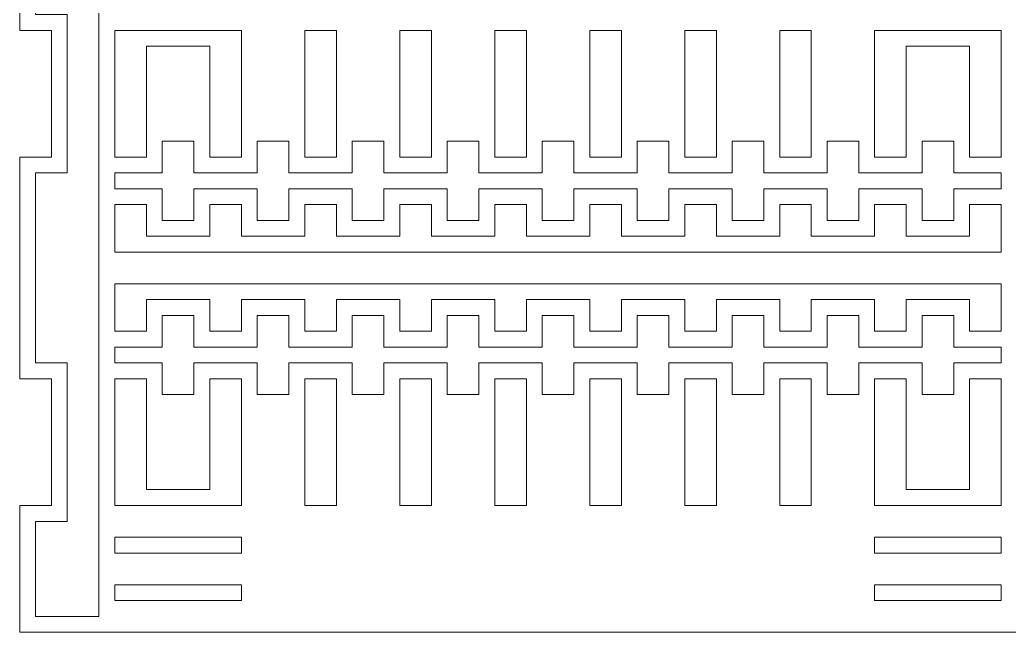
# Model space of a CAD drawing. Header units: centimetres. Extents: x -232 to 19, y -54 to 117.
# Drawn here: x -187.8 to -150.3, y -53.83 to -30.63 of the extents above; entities that cross this region are included whole.
import ezdxf

# ---------------------------------------------------------------- set-up
doc = ezdxf.new("R2010")
doc.units = ezdxf.units.CM
doc.header["$MEASUREMENT"] = 0
doc.layers.add('layer 1', color=7, linetype='Continuous')

msp = doc.modelspace()

# ---------------------------------------------------------------- linework, layer by layer
at = {"layer": 'layer 1', "color": 250, "lineweight": 9}
for points, knots in [([(-147.00473, -26.23191), (-147.00473, -26.23191), (-147.00473, -31.03191), (-147.00473, -31.03191), (-147.00473, -31.03191), (-147.00473, -31.03191), (-148.20473, -31.03191), (-148.20473, -31.03191), (-148.20473, -31.03191), (-148.20473, -31.03191), (-148.20473, -35.8319), (-148.20473, -35.8319), (-148.20473, -35.8319), (-148.20473, -35.8319), (-147.00473, -35.8319), (-147.00473, -35.8319), (-147.00473, -35.8319), (-147.00473, -35.8319), (-147.00473, -44.23188), (-147.00473, -44.23188), (-147.00473, -44.23188), (-147.00473, -44.23188), (-148.20473, -44.23188), (-148.20473, -44.23188), (-148.20473, -44.23188), (-148.20473, -44.23188), (-148.20473, -49.03187), (-148.20473, -49.03187), (-148.20473, -49.03187), (-148.20473, -49.03187), (-147.00473, -49.03187), (-147.00473, -49.03187), (-147.00473, -49.03187), (-147.00473, -49.03187), (-147.00473, -53.83187), (-147.00473, -53.83187), (-147.00473, -53.83187), (-147.00473, -53.83187), (-187.80467, -53.83187), (-187.80467, -53.83187), (-187.80467, -53.83187), (-187.80467, -53.83187), (-187.80467, -49.03187), (-187.80467, -49.03187), (-187.80467, -49.03187), (-187.80467, -49.03187), (-186.60466, -49.03187), (-186.60466, -49.03187), (-186.60466, -49.03187), (-186.60466, -49.03187), (-186.60466, -44.23188), (-186.60466, -44.23188), (-186.60466, -44.23188), (-186.60466, -44.23188), (-187.80467, -44.23188), (-187.80467, -44.23188), (-187.80467, -44.23188), (-187.80467, -44.23188), (-187.80467, -35.8319), (-187.80467, -35.8319), (-187.80467, -35.8319), (-187.80467, -35.8319), (-186.60466, -35.8319), (-186.60466, -35.8319), (-186.60466, -35.8319), (-186.60466, -35.8319), (-186.60466, -31.03191), (-186.60466, -31.03191), (-186.60466, -31.03191), (-186.60466, -31.03191), (-187.80467, -31.03191), (-187.80467, -31.03191), (-187.80467, -31.03191), (-187.80467, -31.03191), (-187.80467, -26.23191), (-187.80467, -26.23191), (-187.80467, -26.23191), (-187.80467, -26.23191), (-147.00473, -26.23191), (-147.00473, -26.23191)], [0, 0, 0, 0, 0.04761905, 0.04761905, 0.04761905, 0.04761905, 0.0952381, 0.0952381, 0.0952381, 0.0952381, 0.14285714, 0.14285714, 0.14285714, 0.14285714, 0.19047619, 0.19047619, 0.19047619, 0.19047619, 0.23809524, 0.23809524, 0.23809524, 0.23809524, 0.28571429, 0.28571429, 0.28571429, 0.28571429, 0.33333333, 0.33333333, 0.33333333, 0.33333333, 0.38095238, 0.38095238, 0.38095238, 0.38095238, 0.42857143, 0.42857143, 0.42857143, 0.42857143, 0.47619048, 0.47619048, 0.47619048, 0.47619048, 0.52380952, 0.52380952, 0.52380952, 0.52380952, 0.57142857, 0.57142857, 0.57142857, 0.57142857, 0.61904762, 0.61904762, 0.61904762, 0.61904762, 0.66666667, 0.66666667, 0.66666667, 0.66666667, 0.71428571, 0.71428571, 0.71428571, 0.71428571, 0.76190476, 0.76190476, 0.76190476, 0.76190476, 0.80952381, 0.80952381, 0.80952381, 0.80952381, 0.85714286, 0.85714286, 0.85714286, 0.85714286, 0.9047619, 0.9047619, 0.9047619, 0.9047619, 1, 1, 1, 1]), ([(-187.20466, -36.43191), (-187.20466, -36.43191), (-187.20466, -43.63189), (-187.20466, -43.63189), (-187.20466, -43.63189), (-187.20466, -43.63189), (-186.00466, -43.63189), (-186.00466, -43.63189), (-186.00466, -43.63189), (-186.00466, -43.63189), (-186.00466, -49.63188), (-186.00466, -49.63188), (-186.00466, -49.63188), (-186.00466, -49.63188), (-187.20466, -49.63188), (-187.20466, -49.63188), (-187.20466, -49.63188), (-187.20466, -49.63188), (-187.20466, -53.23187), (-187.20466, -53.23187), (-187.20466, -53.23187), (-187.20466, -53.23187), (-184.80468, -53.23187), (-184.80468, -53.23187), (-184.80468, -53.23187), (-184.80468, -53.23187), (-184.80466, -26.83193), (-184.80466, -26.83193), (-184.80466, -26.83193), (-184.80466, -26.83193), (-187.20466, -26.83193), (-187.20466, -26.83193), (-187.20466, -26.83193), (-187.20466, -26.83193), (-187.20466, -30.43192), (-187.20466, -30.43192), (-187.20466, -30.43192), (-187.20466, -30.43192), (-186.00465, -30.43192), (-186.00465, -30.43192), (-186.00465, -30.43192), (-186.00465, -30.43192), (-186.00466, -36.43191), (-186.00466, -36.43191), (-186.00466, -36.43191), (-186.00466, -36.43191), (-187.20466, -36.43191), (-187.20466, -36.43191)], [0, 0, 0, 0, 0.07692308, 0.07692308, 0.07692308, 0.07692308, 0.15384615, 0.15384615, 0.15384615, 0.15384615, 0.23076923, 0.23076923, 0.23076923, 0.23076923, 0.30769231, 0.30769231, 0.30769231, 0.30769231, 0.38461538, 0.38461538, 0.38461538, 0.38461538, 0.46153846, 0.46153846, 0.46153846, 0.46153846, 0.53846154, 0.53846154, 0.53846154, 0.53846154, 0.61538462, 0.61538462, 0.61538462, 0.61538462, 0.69230769, 0.69230769, 0.69230769, 0.69230769, 0.76923077, 0.76923077, 0.76923077, 0.76923077, 0.84615385, 0.84615385, 0.84615385, 0.84615385, 1, 1, 1, 1]), ([(-179.40467, -35.8319), (-179.40467, -35.8319), (-180.60467, -35.8319), (-180.60467, -35.8319), (-180.60467, -35.8319), (-180.60467, -35.8319), (-180.60467, -31.63191), (-180.60467, -31.63191), (-180.60467, -31.63191), (-180.60467, -31.63191), (-183.00466, -31.63191), (-183.00466, -31.63191), (-183.00466, -31.63191), (-183.00466, -31.63191), (-183.00466, -35.8319), (-183.00466, -35.8319), (-183.00466, -35.8319), (-183.00466, -35.8319), (-184.20466, -35.8319), (-184.20466, -35.8319), (-184.20466, -35.8319), (-184.20466, -35.8319), (-184.20466, -31.03191), (-184.20466, -31.03191), (-184.20466, -31.03191), (-184.20466, -31.03191), (-179.40467, -31.03191), (-179.40467, -31.03191), (-179.40467, -31.03191), (-179.40467, -31.03191), (-179.40467, -35.8319), (-179.40467, -35.8319)], [0, 0, 0, 0, 0.11111111, 0.11111111, 0.11111111, 0.11111111, 0.22222222, 0.22222222, 0.22222222, 0.22222222, 0.33333333, 0.33333333, 0.33333333, 0.33333333, 0.44444444, 0.44444444, 0.44444444, 0.44444444, 0.55555556, 0.55555556, 0.55555556, 0.55555556, 0.66666667, 0.66666667, 0.66666667, 0.66666667, 0.77777778, 0.77777778, 0.77777778, 0.77777778, 1, 1, 1, 1]), ([(-177.00468, -31.03191), (-177.00468, -31.03191), (-177.00468, -35.8319), (-177.00468, -35.8319), (-177.00468, -35.8319), (-177.00468, -35.8319), (-175.80469, -35.8319), (-175.80469, -35.8319), (-175.80469, -35.8319), (-175.80469, -35.8319), (-175.80469, -31.03191), (-175.80469, -31.03191), (-175.80469, -31.03191), (-175.80469, -31.03191), (-177.00468, -31.03191), (-177.00468, -31.03191)], [0, 0, 0, 0, 0.2, 0.2, 0.2, 0.2, 0.4, 0.4, 0.4, 0.4, 0.6, 0.6, 0.6, 0.6, 1, 1, 1, 1]), ([(-173.40468, -31.03191), (-173.40468, -31.03191), (-173.40468, -35.8319), (-173.40468, -35.8319), (-173.40468, -35.8319), (-173.40468, -35.8319), (-172.20468, -35.8319), (-172.20468, -35.8319), (-172.20468, -35.8319), (-172.20468, -35.8319), (-172.20468, -31.03191), (-172.20468, -31.03191), (-172.20468, -31.03191), (-172.20468, -31.03191), (-173.40468, -31.03191), (-173.40468, -31.03191)], [0, 0, 0, 0, 0.2, 0.2, 0.2, 0.2, 0.4, 0.4, 0.4, 0.4, 0.6, 0.6, 0.6, 0.6, 1, 1, 1, 1]), ([(-169.80469, -31.03191), (-169.80469, -31.03191), (-169.80469, -35.8319), (-169.80469, -35.8319), (-169.80469, -35.8319), (-169.80469, -35.8319), (-168.60469, -35.8319), (-168.60469, -35.8319), (-168.60469, -35.8319), (-168.60469, -35.8319), (-168.60469, -31.03191), (-168.60469, -31.03191), (-168.60469, -31.03191), (-168.60469, -31.03191), (-169.80469, -31.03191), (-169.80469, -31.03191)], [0, 0, 0, 0, 0.2, 0.2, 0.2, 0.2, 0.4, 0.4, 0.4, 0.4, 0.6, 0.6, 0.6, 0.6, 1, 1, 1, 1]), ([(-166.2047, -31.03191), (-166.2047, -31.03191), (-166.2047, -35.8319), (-166.2047, -35.8319), (-166.2047, -35.8319), (-166.2047, -35.8319), (-165.0047, -35.8319), (-165.0047, -35.8319), (-165.0047, -35.8319), (-165.0047, -35.8319), (-165.0047, -31.03191), (-165.0047, -31.03191), (-165.0047, -31.03191), (-165.0047, -31.03191), (-166.2047, -31.03191), (-166.2047, -31.03191)], [0, 0, 0, 0, 0.2, 0.2, 0.2, 0.2, 0.4, 0.4, 0.4, 0.4, 0.6, 0.6, 0.6, 0.6, 1, 1, 1, 1]), ([(-162.6047, -31.03191), (-162.6047, -31.03191), (-162.6047, -35.8319), (-162.6047, -35.8319), (-162.6047, -35.8319), (-162.6047, -35.8319), (-161.40471, -35.8319), (-161.40471, -35.8319), (-161.40471, -35.8319), (-161.40471, -35.8319), (-161.40471, -31.03191), (-161.40471, -31.03191), (-161.40471, -31.03191), (-161.40471, -31.03191), (-162.6047, -31.03191), (-162.6047, -31.03191)], [0, 0, 0, 0, 0.2, 0.2, 0.2, 0.2, 0.4, 0.4, 0.4, 0.4, 0.6, 0.6, 0.6, 0.6, 1, 1, 1, 1]), ([(-159.0047, -31.03191), (-159.0047, -31.03191), (-159.0047, -35.8319), (-159.0047, -35.8319), (-159.0047, -35.8319), (-159.0047, -35.8319), (-157.80471, -35.8319), (-157.80471, -35.8319), (-157.80471, -35.8319), (-157.80471, -35.8319), (-157.80471, -31.03191), (-157.80471, -31.03191), (-157.80471, -31.03191), (-157.80471, -31.03191), (-159.0047, -31.03191), (-159.0047, -31.03191)], [0, 0, 0, 0, 0.2, 0.2, 0.2, 0.2, 0.4, 0.4, 0.4, 0.4, 0.6, 0.6, 0.6, 0.6, 1, 1, 1, 1]), ([(-150.60473, -35.8319), (-150.60473, -35.8319), (-151.80473, -35.8319), (-151.80473, -35.8319), (-151.80473, -35.8319), (-151.80473, -35.8319), (-151.80473, -31.63191), (-151.80473, -31.63191), (-151.80473, -31.63191), (-151.80473, -31.63191), (-154.20472, -31.63191), (-154.20472, -31.63191), (-154.20472, -31.63191), (-154.20472, -31.63191), (-154.20472, -35.8319), (-154.20472, -35.8319), (-154.20472, -35.8319), (-154.20472, -35.8319), (-155.40472, -35.8319), (-155.40472, -35.8319), (-155.40472, -35.8319), (-155.40472, -35.8319), (-155.40472, -31.03191), (-155.40472, -31.03191), (-155.40472, -31.03191), (-155.40472, -31.03191), (-150.60473, -31.03191), (-150.60473, -31.03191), (-150.60473, -31.03191), (-150.60473, -31.03191), (-150.60473, -35.8319), (-150.60473, -35.8319)], [0, 0, 0, 0, 0.11111111, 0.11111111, 0.11111111, 0.11111111, 0.22222222, 0.22222222, 0.22222222, 0.22222222, 0.33333333, 0.33333333, 0.33333333, 0.33333333, 0.44444444, 0.44444444, 0.44444444, 0.44444444, 0.55555556, 0.55555556, 0.55555556, 0.55555556, 0.66666667, 0.66666667, 0.66666667, 0.66666667, 0.77777778, 0.77777778, 0.77777778, 0.77777778, 1, 1, 1, 1]), ([(-150.60473, -37.03189), (-150.60473, -37.03189), (-152.40472, -37.03189), (-152.40472, -37.03189), (-152.40472, -37.03189), (-152.40472, -37.03189), (-152.40472, -38.23191), (-152.40472, -38.23191), (-152.40472, -38.23191), (-152.40472, -38.23191), (-153.60472, -38.23191), (-153.60472, -38.23191), (-153.60472, -38.23191), (-153.60472, -38.23191), (-153.60472, -37.03189), (-153.60472, -37.03189), (-153.60472, -37.03189), (-153.60472, -37.03189), (-156.00472, -37.03189), (-156.00472, -37.03189), (-156.00472, -37.03189), (-156.00472, -37.03189), (-156.00472, -38.23191), (-156.00472, -38.23191), (-156.00472, -38.23191), (-156.00472, -38.23191), (-157.20471, -38.23191), (-157.20471, -38.23191), (-157.20471, -38.23191), (-157.20471, -38.23191), (-157.20471, -37.03189), (-157.20471, -37.03189), (-157.20471, -37.03189), (-157.20471, -37.03189), (-159.6047, -37.03189), (-159.6047, -37.03189), (-159.6047, -37.03189), (-159.6047, -37.03189), (-159.6047, -38.23191), (-159.6047, -38.23191), (-159.6047, -38.23191), (-159.6047, -38.23191), (-160.80471, -38.23191), (-160.80471, -38.23191), (-160.80471, -38.23191), (-160.80471, -38.23191), (-160.80471, -37.03189), (-160.80471, -37.03189), (-160.80471, -37.03189), (-160.80471, -37.03189), (-163.2047, -37.03189), (-163.2047, -37.03189), (-163.2047, -37.03189), (-163.2047, -37.03189), (-163.2047, -38.23191), (-163.2047, -38.23191), (-163.2047, -38.23191), (-163.2047, -38.23191), (-164.40471, -38.23191), (-164.40471, -38.23191), (-164.40471, -38.23191), (-164.40471, -38.23191), (-164.40471, -37.03189), (-164.40471, -37.03189), (-164.40471, -37.03189), (-164.40471, -37.03189), (-166.8047, -37.03189), (-166.8047, -37.03189), (-166.8047, -37.03189), (-166.8047, -37.03189), (-166.8047, -38.23191), (-166.8047, -38.23191), (-166.8047, -38.23191), (-166.8047, -38.23191), (-168.0047, -38.23191), (-168.0047, -38.23191), (-168.0047, -38.23191), (-168.0047, -38.23191), (-168.0047, -37.03189), (-168.0047, -37.03189), (-168.0047, -37.03189), (-168.0047, -37.03189), (-170.40469, -37.03189), (-170.40469, -37.03189), (-170.40469, -37.03189), (-170.40469, -37.03189), (-170.40469, -38.23191), (-170.40469, -38.23191), (-170.40469, -38.23191), (-170.40469, -38.23191), (-171.60469, -38.23191), (-171.60469, -38.23191), (-171.60469, -38.23191), (-171.60469, -38.23191), (-171.60469, -37.03189), (-171.60469, -37.03189), (-171.60469, -37.03189), (-171.60469, -37.03189), (-174.00469, -37.03189), (-174.00469, -37.03189), (-174.00469, -37.03189), (-174.00469, -37.03189), (-174.00469, -38.23191), (-174.00469, -38.23191), (-174.00469, -38.23191), (-174.00469, -38.23191), (-175.20468, -38.23191), (-175.20468, -38.23191), (-175.20468, -38.23191), (-175.20468, -38.23191), (-175.20468, -37.03189), (-175.20468, -37.03189), (-175.20468, -37.03189), (-175.20468, -37.03189), (-177.60467, -37.03189), (-177.60467, -37.03189), (-177.60467, -37.03189), (-177.60467, -37.03189), (-177.60467, -38.23191), (-177.60467, -38.23191), (-177.60467, -38.23191), (-177.60467, -38.23191), (-178.80469, -38.23191), (-178.80469, -38.23191), (-178.80469, -38.23191), (-178.80469, -38.23191), (-178.80469, -37.03189), (-178.80469, -37.03189), (-178.80469, -37.03189), (-178.80469, -37.03189), (-181.20467, -37.03189), (-181.20467, -37.03189), (-181.20467, -37.03189), (-181.20467, -37.03189), (-181.20467, -38.23191), (-181.20467, -38.23191), (-181.20467, -38.23191), (-181.20467, -38.23191), (-182.40467, -38.23191), (-182.40467, -38.23191), (-182.40467, -38.23191), (-182.40467, -38.23191), (-182.40467, -37.03189), (-182.40467, -37.03189), (-182.40467, -37.03189), (-182.40467, -37.03189), (-184.20466, -37.03189), (-184.20466, -37.03189), (-184.20466, -37.03189), (-184.20466, -37.03189), (-184.20466, -36.43191), (-184.20466, -36.43191), (-184.20466, -36.43191), (-184.20466, -36.43191), (-182.40467, -36.43191), (-182.40467, -36.43191), (-182.40467, -36.43191), (-182.40467, -36.43191), (-182.40467, -35.2319), (-182.40467, -35.2319), (-182.40467, -35.2319), (-182.40467, -35.2319), (-181.20467, -35.2319), (-181.20467, -35.2319), (-181.20467, -35.2319), (-181.20467, -35.2319), (-181.20467, -36.43191), (-181.20467, -36.43191), (-181.20467, -36.43191), (-181.20467, -36.43191), (-178.80469, -36.43191), (-178.80469, -36.43191), (-178.80469, -36.43191), (-178.80469, -36.43191), (-178.80469, -35.2319), (-178.80469, -35.2319), (-178.80469, -35.2319), (-178.80469, -35.2319), (-177.60467, -35.2319), (-177.60467, -35.2319), (-177.60467, -35.2319), (-177.60467, -35.2319), (-177.60467, -36.43191), (-177.60467, -36.43191), (-177.60467, -36.43191), (-177.60467, -36.43191), (-175.20468, -36.43191), (-175.20468, -36.43191), (-175.20468, -36.43191), (-175.20468, -36.43191), (-175.20468, -35.2319), (-175.20468, -35.2319), (-175.20468, -35.2319), (-175.20468, -35.2319), (-174.00469, -35.2319), (-174.00469, -35.2319), (-174.00469, -35.2319), (-174.00469, -35.2319), (-174.00469, -36.43191), (-174.00469, -36.43191), (-174.00469, -36.43191), (-174.00469, -36.43191), (-171.60469, -36.43191), (-171.60469, -36.43191), (-171.60469, -36.43191), (-171.60469, -36.43191), (-171.60469, -35.2319), (-171.60469, -35.2319), (-171.60469, -35.2319), (-171.60469, -35.2319), (-170.40469, -35.2319), (-170.40469, -35.2319), (-170.40469, -35.2319), (-170.40469, -35.2319), (-170.40469, -36.43191), (-170.40469, -36.43191), (-170.40469, -36.43191), (-170.40469, -36.43191), (-168.0047, -36.43191), (-168.0047, -36.43191), (-168.0047, -36.43191), (-168.0047, -36.43191), (-168.0047, -35.2319), (-168.0047, -35.2319), (-168.0047, -35.2319), (-168.0047, -35.2319), (-166.8047, -35.2319), (-166.8047, -35.2319), (-166.8047, -35.2319), (-166.8047, -35.2319), (-166.8047, -36.43191), (-166.8047, -36.43191), (-166.8047, -36.43191), (-166.8047, -36.43191), (-164.40471, -36.43191), (-164.40471, -36.43191), (-164.40471, -36.43191), (-164.40471, -36.43191), (-164.40471, -35.2319), (-164.40471, -35.2319), (-164.40471, -35.2319), (-164.40471, -35.2319), (-163.2047, -35.2319), (-163.2047, -35.2319), (-163.2047, -35.2319), (-163.2047, -35.2319), (-163.2047, -36.43191), (-163.2047, -36.43191), (-163.2047, -36.43191), (-163.2047, -36.43191), (-160.80471, -36.43191), (-160.80471, -36.43191), (-160.80471, -36.43191), (-160.80471, -36.43191), (-160.80471, -35.2319), (-160.80471, -35.2319), (-160.80471, -35.2319), (-160.80471, -35.2319), (-159.6047, -35.2319), (-159.6047, -35.2319), (-159.6047, -35.2319), (-159.6047, -35.2319), (-159.6047, -36.43191), (-159.6047, -36.43191), (-159.6047, -36.43191), (-159.6047, -36.43191), (-157.20471, -36.43191), (-157.20471, -36.43191), (-157.20471, -36.43191), (-157.20471, -36.43191), (-157.20471, -35.2319), (-157.20471, -35.2319), (-157.20471, -35.2319), (-157.20471, -35.2319), (-156.00472, -35.2319), (-156.00472, -35.2319), (-156.00472, -35.2319), (-156.00472, -35.2319), (-156.00472, -36.43191), (-156.00472, -36.43191), (-156.00472, -36.43191), (-156.00472, -36.43191), (-153.60472, -36.43191), (-153.60472, -36.43191), (-153.60472, -36.43191), (-153.60472, -36.43191), (-153.60472, -35.2319), (-153.60472, -35.2319), (-153.60472, -35.2319), (-153.60472, -35.2319), (-152.40472, -35.2319), (-152.40472, -35.2319), (-152.40472, -35.2319), (-152.40472, -35.2319), (-152.40472, -36.43191), (-152.40472, -36.43191), (-152.40472, -36.43191), (-152.40472, -36.43191), (-150.60473, -36.43191), (-150.60473, -36.43191), (-150.60473, -36.43191), (-150.60473, -36.43191), (-150.60473, -37.03189), (-150.60473, -37.03189)], [0, 0, 0, 0, 0.01298701, 0.01298701, 0.01298701, 0.01298701, 0.02597403, 0.02597403, 0.02597403, 0.02597403, 0.03896104, 0.03896104, 0.03896104, 0.03896104, 0.05194805, 0.05194805, 0.05194805, 0.05194805, 0.06493506, 0.06493506, 0.06493506, 0.06493506, 0.07792208, 0.07792208, 0.07792208, 0.07792208, 0.09090909, 0.09090909, 0.09090909, 0.09090909, 0.1038961, 0.1038961, 0.1038961, 0.1038961, 0.11688312, 0.11688312, 0.11688312, 0.11688312, 0.12987013, 0.12987013, 0.12987013, 0.12987013, 0.14285714, 0.14285714, 0.14285714, 0.14285714, 0.15584416, 0.15584416, 0.15584416, 0.15584416, 0.16883117, 0.16883117, 0.16883117, 0.16883117, 0.18181818, 0.18181818, 0.18181818, 0.18181818, 0.19480519, 0.19480519, 0.19480519, 0.19480519, 0.20779221, 0.20779221, 0.20779221, 0.20779221, 0.22077922, 0.22077922, 0.22077922, 0.22077922, 0.23376623, 0.23376623, 0.23376623, 0.23376623, 0.24675325, 0.24675325, 0.24675325, 0.24675325, 0.25974026, 0.25974026, 0.25974026, 0.25974026, 0.27272727, 0.27272727, 0.27272727, 0.27272727, 0.28571429, 0.28571429, 0.28571429, 0.28571429, 0.2987013, 0.2987013, 0.2987013, 0.2987013, 0.31168831, 0.31168831, 0.31168831, 0.31168831, 0.32467532, 0.32467532, 0.32467532, 0.32467532, 0.33766234, 0.33766234, 0.33766234, 0.33766234, 0.35064935, 0.35064935, 0.35064935, 0.35064935, 0.36363636, 0.36363636, 0.36363636, 0.36363636, 0.37662338, 0.37662338, 0.37662338, 0.37662338, 0.38961039, 0.38961039, 0.38961039, 0.38961039, 0.4025974, 0.4025974, 0.4025974, 0.4025974, 0.41558442, 0.41558442, 0.41558442, 0.41558442, 0.42857143, 0.42857143, 0.42857143, 0.42857143, 0.44155844, 0.44155844, 0.44155844, 0.44155844, 0.45454545, 0.45454545, 0.45454545, 0.45454545, 0.46753247, 0.46753247, 0.46753247, 0.46753247, 0.48051948, 0.48051948, 0.48051948, 0.48051948, 0.49350649, 0.49350649, 0.49350649, 0.49350649, 0.50649351, 0.50649351, 0.50649351, 0.50649351, 0.51948052, 0.51948052, 0.51948052, 0.51948052, 0.53246753, 0.53246753, 0.53246753, 0.53246753, 0.54545455, 0.54545455, 0.54545455, 0.54545455, 0.55844156, 0.55844156, 0.55844156, 0.55844156, 0.57142857, 0.57142857, 0.57142857, 0.57142857, 0.58441558, 0.58441558, 0.58441558, 0.58441558, 0.5974026, 0.5974026, 0.5974026, 0.5974026, 0.61038961, 0.61038961, 0.61038961, 0.61038961, 0.62337662, 0.62337662, 0.62337662, 0.62337662, 0.63636364, 0.63636364, 0.63636364, 0.63636364, 0.64935065, 0.64935065, 0.64935065, 0.64935065, 0.66233766, 0.66233766, 0.66233766, 0.66233766, 0.67532468, 0.67532468, 0.67532468, 0.67532468, 0.68831169, 0.68831169, 0.68831169, 0.68831169, 0.7012987, 0.7012987, 0.7012987, 0.7012987, 0.71428571, 0.71428571, 0.71428571, 0.71428571, 0.72727273, 0.72727273, 0.72727273, 0.72727273, 0.74025974, 0.74025974, 0.74025974, 0.74025974, 0.75324675, 0.75324675, 0.75324675, 0.75324675, 0.76623377, 0.76623377, 0.76623377, 0.76623377, 0.77922078, 0.77922078, 0.77922078, 0.77922078, 0.79220779, 0.79220779, 0.79220779, 0.79220779, 0.80519481, 0.80519481, 0.80519481, 0.80519481, 0.81818182, 0.81818182, 0.81818182, 0.81818182, 0.83116883, 0.83116883, 0.83116883, 0.83116883, 0.84415584, 0.84415584, 0.84415584, 0.84415584, 0.85714286, 0.85714286, 0.85714286, 0.85714286, 0.87012987, 0.87012987, 0.87012987, 0.87012987, 0.88311688, 0.88311688, 0.88311688, 0.88311688, 0.8961039, 0.8961039, 0.8961039, 0.8961039, 0.90909091, 0.90909091, 0.90909091, 0.90909091, 0.92207792, 0.92207792, 0.92207792, 0.92207792, 0.93506494, 0.93506494, 0.93506494, 0.93506494, 0.94805195, 0.94805195, 0.94805195, 0.94805195, 0.96103896, 0.96103896, 0.96103896, 0.96103896, 0.97402597, 0.97402597, 0.97402597, 0.97402597, 1, 1, 1, 1]), ([(-150.60473, -39.4319), (-150.60473, -39.4319), (-184.20466, -39.4319), (-184.20466, -39.4319), (-184.20466, -39.4319), (-184.20466, -39.4319), (-184.20466, -37.63189), (-184.20466, -37.63189), (-184.20466, -37.63189), (-184.20466, -37.63189), (-183.00466, -37.63189), (-183.00466, -37.63189), (-183.00466, -37.63189), (-183.00466, -37.63189), (-183.00466, -38.8319), (-183.00466, -38.8319), (-183.00466, -38.8319), (-183.00466, -38.8319), (-180.60467, -38.8319), (-180.60467, -38.8319), (-180.60467, -38.8319), (-180.60467, -38.8319), (-180.60467, -37.63189), (-180.60467, -37.63189), (-180.60467, -37.63189), (-180.60467, -37.63189), (-179.40467, -37.63189), (-179.40467, -37.63189), (-179.40467, -37.63189), (-179.40467, -37.63189), (-179.40467, -38.8319), (-179.40467, -38.8319), (-179.40467, -38.8319), (-179.40467, -38.8319), (-177.00468, -38.8319), (-177.00468, -38.8319), (-177.00468, -38.8319), (-177.00468, -38.8319), (-177.00468, -37.63189), (-177.00468, -37.63189), (-177.00468, -37.63189), (-177.00468, -37.63189), (-175.80469, -37.63189), (-175.80469, -37.63189), (-175.80469, -37.63189), (-175.80469, -37.63189), (-175.80469, -38.8319), (-175.80469, -38.8319), (-175.80469, -38.8319), (-175.80469, -38.8319), (-173.40468, -38.8319), (-173.40468, -38.8319), (-173.40468, -38.8319), (-173.40468, -38.8319), (-173.40468, -37.63189), (-173.40468, -37.63189), (-173.40468, -37.63189), (-173.40468, -37.63189), (-172.20468, -37.63189), (-172.20468, -37.63189), (-172.20468, -37.63189), (-172.20468, -37.63189), (-172.20468, -38.8319), (-172.20468, -38.8319), (-172.20468, -38.8319), (-172.20468, -38.8319), (-169.80469, -38.8319), (-169.80469, -38.8319), (-169.80469, -38.8319), (-169.80469, -38.8319), (-169.80469, -37.63189), (-169.80469, -37.63189), (-169.80469, -37.63189), (-169.80469, -37.63189), (-168.60469, -37.63189), (-168.60469, -37.63189), (-168.60469, -37.63189), (-168.60469, -37.63189), (-168.60469, -38.8319), (-168.60469, -38.8319), (-168.60469, -38.8319), (-168.60469, -38.8319), (-166.2047, -38.8319), (-166.2047, -38.8319), (-166.2047, -38.8319), (-166.2047, -38.8319), (-166.2047, -37.63189), (-166.2047, -37.63189), (-166.2047, -37.63189), (-166.2047, -37.63189), (-165.0047, -37.63189), (-165.0047, -37.63189), (-165.0047, -37.63189), (-165.0047, -37.63189), (-165.0047, -38.8319), (-165.0047, -38.8319), (-165.0047, -38.8319), (-165.0047, -38.8319), (-162.6047, -38.8319), (-162.6047, -38.8319), (-162.6047, -38.8319), (-162.6047, -38.8319), (-162.6047, -37.63189), (-162.6047, -37.63189), (-162.6047, -37.63189), (-162.6047, -37.63189), (-161.40471, -37.63189), (-161.40471, -37.63189), (-161.40471, -37.63189), (-161.40471, -37.63189), (-161.40471, -38.8319), (-161.40471, -38.8319), (-161.40471, -38.8319), (-161.40471, -38.8319), (-159.00471, -38.8319), (-159.00471, -38.8319), (-159.00471, -38.8319), (-159.00471, -38.8319), (-159.00471, -37.63189), (-159.00471, -37.63189), (-159.00471, -37.63189), (-159.00471, -37.63189), (-157.80471, -37.63189), (-157.80471, -37.63189), (-157.80471, -37.63189), (-157.80471, -37.63189), (-157.80471, -38.8319), (-157.80471, -38.8319), (-157.80471, -38.8319), (-157.80471, -38.8319), (-155.40472, -38.8319), (-155.40472, -38.8319), (-155.40472, -38.8319), (-155.40472, -38.8319), (-155.40472, -37.63189), (-155.40472, -37.63189), (-155.40472, -37.63189), (-155.40472, -37.63189), (-154.20472, -37.63189), (-154.20472, -37.63189), (-154.20472, -37.63189), (-154.20472, -37.63189), (-154.20472, -38.8319), (-154.20472, -38.8319), (-154.20472, -38.8319), (-154.20472, -38.8319), (-151.80473, -38.8319), (-151.80473, -38.8319), (-151.80473, -38.8319), (-151.80473, -38.8319), (-151.80473, -37.63189), (-151.80473, -37.63189), (-151.80473, -37.63189), (-151.80473, -37.63189), (-150.60473, -37.63189), (-150.60473, -37.63189), (-150.60473, -37.63189), (-150.60473, -37.63189), (-150.60473, -39.4319), (-150.60473, -39.4319)], [0, 0, 0, 0, 0.02439024, 0.02439024, 0.02439024, 0.02439024, 0.04878049, 0.04878049, 0.04878049, 0.04878049, 0.07317073, 0.07317073, 0.07317073, 0.07317073, 0.09756098, 0.09756098, 0.09756098, 0.09756098, 0.12195122, 0.12195122, 0.12195122, 0.12195122, 0.14634146, 0.14634146, 0.14634146, 0.14634146, 0.17073171, 0.17073171, 0.17073171, 0.17073171, 0.19512195, 0.19512195, 0.19512195, 0.19512195, 0.2195122, 0.2195122, 0.2195122, 0.2195122, 0.24390244, 0.24390244, 0.24390244, 0.24390244, 0.26829268, 0.26829268, 0.26829268, 0.26829268, 0.29268293, 0.29268293, 0.29268293, 0.29268293, 0.31707317, 0.31707317, 0.31707317, 0.31707317, 0.34146341, 0.34146341, 0.34146341, 0.34146341, 0.36585366, 0.36585366, 0.36585366, 0.36585366, 0.3902439, 0.3902439, 0.3902439, 0.3902439, 0.41463415, 0.41463415, 0.41463415, 0.41463415, 0.43902439, 0.43902439, 0.43902439, 0.43902439, 0.46341463, 0.46341463, 0.46341463, 0.46341463, 0.48780488, 0.48780488, 0.48780488, 0.48780488, 0.51219512, 0.51219512, 0.51219512, 0.51219512, 0.53658537, 0.53658537, 0.53658537, 0.53658537, 0.56097561, 0.56097561, 0.56097561, 0.56097561, 0.58536585, 0.58536585, 0.58536585, 0.58536585, 0.6097561, 0.6097561, 0.6097561, 0.6097561, 0.63414634, 0.63414634, 0.63414634, 0.63414634, 0.65853659, 0.65853659, 0.65853659, 0.65853659, 0.68292683, 0.68292683, 0.68292683, 0.68292683, 0.70731707, 0.70731707, 0.70731707, 0.70731707, 0.73170732, 0.73170732, 0.73170732, 0.73170732, 0.75609756, 0.75609756, 0.75609756, 0.75609756, 0.7804878, 0.7804878, 0.7804878, 0.7804878, 0.80487805, 0.80487805, 0.80487805, 0.80487805, 0.82926829, 0.82926829, 0.82926829, 0.82926829, 0.85365854, 0.85365854, 0.85365854, 0.85365854, 0.87804878, 0.87804878, 0.87804878, 0.87804878, 0.90243902, 0.90243902, 0.90243902, 0.90243902, 0.92682927, 0.92682927, 0.92682927, 0.92682927, 0.95121951, 0.95121951, 0.95121951, 0.95121951, 1, 1, 1, 1]), ([(-150.60473, -40.6319), (-150.60473, -40.6319), (-150.60473, -42.43189), (-150.60473, -42.43189), (-150.60473, -42.43189), (-150.60473, -42.43189), (-151.80473, -42.43189), (-151.80473, -42.43189), (-151.80473, -42.43189), (-151.80473, -42.43189), (-151.80473, -41.23189), (-151.80473, -41.23189), (-151.80473, -41.23189), (-151.80473, -41.23189), (-154.20472, -41.23189), (-154.20472, -41.23189), (-154.20472, -41.23189), (-154.20472, -41.23189), (-154.20472, -42.43189), (-154.20472, -42.43189), (-154.20472, -42.43189), (-154.20472, -42.43189), (-155.40472, -42.43189), (-155.40472, -42.43189), (-155.40472, -42.43189), (-155.40472, -42.43189), (-155.40472, -41.23189), (-155.40472, -41.23189), (-155.40472, -41.23189), (-155.40472, -41.23189), (-157.80471, -41.23189), (-157.80471, -41.23189), (-157.80471, -41.23189), (-157.80471, -41.23189), (-157.80471, -42.43189), (-157.80471, -42.43189), (-157.80471, -42.43189), (-157.80471, -42.43189), (-159.00471, -42.43189), (-159.00471, -42.43189), (-159.00471, -42.43189), (-159.00471, -42.43189), (-159.00471, -41.23189), (-159.00471, -41.23189), (-159.00471, -41.23189), (-159.00471, -41.23189), (-161.40471, -41.23189), (-161.40471, -41.23189), (-161.40471, -41.23189), (-161.40471, -41.23189), (-161.40471, -42.43189), (-161.40471, -42.43189), (-161.40471, -42.43189), (-161.40471, -42.43189), (-162.6047, -42.43189), (-162.6047, -42.43189), (-162.6047, -42.43189), (-162.6047, -42.43189), (-162.6047, -41.23189), (-162.6047, -41.23189), (-162.6047, -41.23189), (-162.6047, -41.23189), (-165.0047, -41.23189), (-165.0047, -41.23189), (-165.0047, -41.23189), (-165.0047, -41.23189), (-165.0047, -42.43189), (-165.0047, -42.43189), (-165.0047, -42.43189), (-165.0047, -42.43189), (-166.2047, -42.43189), (-166.2047, -42.43189), (-166.2047, -42.43189), (-166.2047, -42.43189), (-166.2047, -41.23189), (-166.2047, -41.23189), (-166.2047, -41.23189), (-166.2047, -41.23189), (-168.60469, -41.23189), (-168.60469, -41.23189), (-168.60469, -41.23189), (-168.60469, -41.23189), (-168.60469, -42.43189), (-168.60469, -42.43189), (-168.60469, -42.43189), (-168.60469, -42.43189), (-169.80469, -42.43189), (-169.80469, -42.43189), (-169.80469, -42.43189), (-169.80469, -42.43189), (-169.80469, -41.23189), (-169.80469, -41.23189), (-169.80469, -41.23189), (-169.80469, -41.23189), (-172.20468, -41.23189), (-172.20468, -41.23189), (-172.20468, -41.23189), (-172.20468, -41.23189), (-172.20468, -42.43189), (-172.20468, -42.43189), (-172.20468, -42.43189), (-172.20468, -42.43189), (-173.40468, -42.43189), (-173.40468, -42.43189), (-173.40468, -42.43189), (-173.40468, -42.43189), (-173.40468, -41.23189), (-173.40468, -41.23189), (-173.40468, -41.23189), (-173.40468, -41.23189), (-175.80469, -41.23189), (-175.80469, -41.23189), (-175.80469, -41.23189), (-175.80469, -41.23189), (-175.80469, -42.43189), (-175.80469, -42.43189), (-175.80469, -42.43189), (-175.80469, -42.43189), (-177.00468, -42.43189), (-177.00468, -42.43189), (-177.00468, -42.43189), (-177.00468, -42.43189), (-177.00468, -41.23189), (-177.00468, -41.23189), (-177.00468, -41.23189), (-177.00468, -41.23189), (-179.40467, -41.23189), (-179.40467, -41.23189), (-179.40467, -41.23189), (-179.40467, -41.23189), (-179.40467, -42.43189), (-179.40467, -42.43189), (-179.40467, -42.43189), (-179.40467, -42.43189), (-180.60467, -42.43189), (-180.60467, -42.43189), (-180.60467, -42.43189), (-180.60467, -42.43189), (-180.60467, -41.23189), (-180.60467, -41.23189), (-180.60467, -41.23189), (-180.60467, -41.23189), (-183.00466, -41.23189), (-183.00466, -41.23189), (-183.00466, -41.23189), (-183.00466, -41.23189), (-183.00466, -42.43189), (-183.00466, -42.43189), (-183.00466, -42.43189), (-183.00466, -42.43189), (-184.20466, -42.43189), (-184.20466, -42.43189), (-184.20466, -42.43189), (-184.20466, -42.43189), (-184.20466, -40.6319), (-184.20466, -40.6319), (-184.20466, -40.6319), (-184.20466, -40.6319), (-150.60473, -40.6319), (-150.60473, -40.6319)], [0, 0, 0, 0, 0.02439024, 0.02439024, 0.02439024, 0.02439024, 0.04878049, 0.04878049, 0.04878049, 0.04878049, 0.07317073, 0.07317073, 0.07317073, 0.07317073, 0.09756098, 0.09756098, 0.09756098, 0.09756098, 0.12195122, 0.12195122, 0.12195122, 0.12195122, 0.14634146, 0.14634146, 0.14634146, 0.14634146, 0.17073171, 0.17073171, 0.17073171, 0.17073171, 0.19512195, 0.19512195, 0.19512195, 0.19512195, 0.2195122, 0.2195122, 0.2195122, 0.2195122, 0.24390244, 0.24390244, 0.24390244, 0.24390244, 0.26829268, 0.26829268, 0.26829268, 0.26829268, 0.29268293, 0.29268293, 0.29268293, 0.29268293, 0.31707317, 0.31707317, 0.31707317, 0.31707317, 0.34146341, 0.34146341, 0.34146341, 0.34146341, 0.36585366, 0.36585366, 0.36585366, 0.36585366, 0.3902439, 0.3902439, 0.3902439, 0.3902439, 0.41463415, 0.41463415, 0.41463415, 0.41463415, 0.43902439, 0.43902439, 0.43902439, 0.43902439, 0.46341463, 0.46341463, 0.46341463, 0.46341463, 0.48780488, 0.48780488, 0.48780488, 0.48780488, 0.51219512, 0.51219512, 0.51219512, 0.51219512, 0.53658537, 0.53658537, 0.53658537, 0.53658537, 0.56097561, 0.56097561, 0.56097561, 0.56097561, 0.58536585, 0.58536585, 0.58536585, 0.58536585, 0.6097561, 0.6097561, 0.6097561, 0.6097561, 0.63414634, 0.63414634, 0.63414634, 0.63414634, 0.65853659, 0.65853659, 0.65853659, 0.65853659, 0.68292683, 0.68292683, 0.68292683, 0.68292683, 0.70731707, 0.70731707, 0.70731707, 0.70731707, 0.73170732, 0.73170732, 0.73170732, 0.73170732, 0.75609756, 0.75609756, 0.75609756, 0.75609756, 0.7804878, 0.7804878, 0.7804878, 0.7804878, 0.80487805, 0.80487805, 0.80487805, 0.80487805, 0.82926829, 0.82926829, 0.82926829, 0.82926829, 0.85365854, 0.85365854, 0.85365854, 0.85365854, 0.87804878, 0.87804878, 0.87804878, 0.87804878, 0.90243902, 0.90243902, 0.90243902, 0.90243902, 0.92682927, 0.92682927, 0.92682927, 0.92682927, 0.95121951, 0.95121951, 0.95121951, 0.95121951, 1, 1, 1, 1]), ([(-150.60473, -43.03189), (-150.60473, -43.03189), (-152.40472, -43.03189), (-152.40472, -43.03189), (-152.40472, -43.03189), (-152.40472, -43.03189), (-152.40472, -41.83189), (-152.40472, -41.83189), (-152.40472, -41.83189), (-152.40472, -41.83189), (-153.60472, -41.83189), (-153.60472, -41.83189), (-153.60472, -41.83189), (-153.60472, -41.83189), (-153.60472, -43.03189), (-153.60472, -43.03189), (-153.60472, -43.03189), (-153.60472, -43.03189), (-156.00472, -43.03189), (-156.00472, -43.03189), (-156.00472, -43.03189), (-156.00472, -43.03189), (-156.00472, -41.83189), (-156.00472, -41.83189), (-156.00472, -41.83189), (-156.00472, -41.83189), (-157.20471, -41.83189), (-157.20471, -41.83189), (-157.20471, -41.83189), (-157.20471, -41.83189), (-157.20471, -43.03189), (-157.20471, -43.03189), (-157.20471, -43.03189), (-157.20471, -43.03189), (-159.6047, -43.03189), (-159.6047, -43.03189), (-159.6047, -43.03189), (-159.6047, -43.03189), (-159.6047, -41.83189), (-159.6047, -41.83189), (-159.6047, -41.83189), (-159.6047, -41.83189), (-160.80471, -41.83189), (-160.80471, -41.83189), (-160.80471, -41.83189), (-160.80471, -41.83189), (-160.80471, -43.03189), (-160.80471, -43.03189), (-160.80471, -43.03189), (-160.80471, -43.03189), (-163.2047, -43.03189), (-163.2047, -43.03189), (-163.2047, -43.03189), (-163.2047, -43.03189), (-163.2047, -41.83189), (-163.2047, -41.83189), (-163.2047, -41.83189), (-163.2047, -41.83189), (-164.40471, -41.83189), (-164.40471, -41.83189), (-164.40471, -41.83189), (-164.40471, -41.83189), (-164.40471, -43.03189), (-164.40471, -43.03189), (-164.40471, -43.03189), (-164.40471, -43.03189), (-166.8047, -43.03189), (-166.8047, -43.03189), (-166.8047, -43.03189), (-166.8047, -43.03189), (-166.8047, -41.83189), (-166.8047, -41.83189), (-166.8047, -41.83189), (-166.8047, -41.83189), (-168.0047, -41.83189), (-168.0047, -41.83189), (-168.0047, -41.83189), (-168.0047, -41.83189), (-168.0047, -43.03189), (-168.0047, -43.03189), (-168.0047, -43.03189), (-168.0047, -43.03189), (-170.40469, -43.03189), (-170.40469, -43.03189), (-170.40469, -43.03189), (-170.40469, -43.03189), (-170.40469, -41.83189), (-170.40469, -41.83189), (-170.40469, -41.83189), (-170.40469, -41.83189), (-171.60469, -41.83189), (-171.60469, -41.83189), (-171.60469, -41.83189), (-171.60469, -41.83189), (-171.60469, -43.03189), (-171.60469, -43.03189), (-171.60469, -43.03189), (-171.60469, -43.03189), (-174.00469, -43.03189), (-174.00469, -43.03189), (-174.00469, -43.03189), (-174.00469, -43.03189), (-174.00469, -41.83189), (-174.00469, -41.83189), (-174.00469, -41.83189), (-174.00469, -41.83189), (-175.20468, -41.83189), (-175.20468, -41.83189), (-175.20468, -41.83189), (-175.20468, -41.83189), (-175.20468, -43.03189), (-175.20468, -43.03189), (-175.20468, -43.03189), (-175.20468, -43.03189), (-177.60467, -43.03189), (-177.60467, -43.03189), (-177.60467, -43.03189), (-177.60467, -43.03189), (-177.60467, -41.83189), (-177.60467, -41.83189), (-177.60467, -41.83189), (-177.60467, -41.83189), (-178.80469, -41.83189), (-178.80469, -41.83189), (-178.80469, -41.83189), (-178.80469, -41.83189), (-178.80469, -43.03189), (-178.80469, -43.03189), (-178.80469, -43.03189), (-178.80469, -43.03189), (-181.20467, -43.03189), (-181.20467, -43.03189), (-181.20467, -43.03189), (-181.20467, -43.03189), (-181.20467, -41.83189), (-181.20467, -41.83189), (-181.20467, -41.83189), (-181.20467, -41.83189), (-182.40467, -41.83189), (-182.40467, -41.83189), (-182.40467, -41.83189), (-182.40467, -41.83189), (-182.40467, -43.03189), (-182.40467, -43.03189), (-182.40467, -43.03189), (-182.40467, -43.03189), (-184.20466, -43.03189), (-184.20466, -43.03189), (-184.20466, -43.03189), (-184.20466, -43.03189), (-184.20466, -43.63189), (-184.20466, -43.63189), (-184.20466, -43.63189), (-184.20466, -43.63189), (-182.40467, -43.63189), (-182.40467, -43.63189), (-182.40467, -43.63189), (-182.40467, -43.63189), (-182.40467, -44.83188), (-182.40467, -44.83188), (-182.40467, -44.83188), (-182.40467, -44.83188), (-181.20467, -44.83188), (-181.20467, -44.83188), (-181.20467, -44.83188), (-181.20467, -44.83188), (-181.20467, -43.63189), (-181.20467, -43.63189), (-181.20467, -43.63189), (-181.20467, -43.63189), (-178.80469, -43.63189), (-178.80469, -43.63189), (-178.80469, -43.63189), (-178.80469, -43.63189), (-178.80469, -44.83188), (-178.80469, -44.83188), (-178.80469, -44.83188), (-178.80469, -44.83188), (-177.60467, -44.83188), (-177.60467, -44.83188), (-177.60467, -44.83188), (-177.60467, -44.83188), (-177.60467, -43.63189), (-177.60467, -43.63189), (-177.60467, -43.63189), (-177.60467, -43.63189), (-175.20468, -43.63189), (-175.20468, -43.63189), (-175.20468, -43.63189), (-175.20468, -43.63189), (-175.20468, -44.83188), (-175.20468, -44.83188), (-175.20468, -44.83188), (-175.20468, -44.83188), (-174.00469, -44.83188), (-174.00469, -44.83188), (-174.00469, -44.83188), (-174.00469, -44.83188), (-174.00469, -43.63189), (-174.00469, -43.63189), (-174.00469, -43.63189), (-174.00469, -43.63189), (-171.60469, -43.63189), (-171.60469, -43.63189), (-171.60469, -43.63189), (-171.60469, -43.63189), (-171.60469, -44.83188), (-171.60469, -44.83188), (-171.60469, -44.83188), (-171.60469, -44.83188), (-170.40469, -44.83188), (-170.40469, -44.83188), (-170.40469, -44.83188), (-170.40469, -44.83188), (-170.40469, -43.63189), (-170.40469, -43.63189), (-170.40469, -43.63189), (-170.40469, -43.63189), (-168.0047, -43.63189), (-168.0047, -43.63189), (-168.0047, -43.63189), (-168.0047, -43.63189), (-168.0047, -44.83188), (-168.0047, -44.83188), (-168.0047, -44.83188), (-168.0047, -44.83188), (-166.8047, -44.83188), (-166.8047, -44.83188), (-166.8047, -44.83188), (-166.8047, -44.83188), (-166.8047, -43.63189), (-166.8047, -43.63189), (-166.8047, -43.63189), (-166.8047, -43.63189), (-164.40471, -43.63189), (-164.40471, -43.63189), (-164.40471, -43.63189), (-164.40471, -43.63189), (-164.40471, -44.83188), (-164.40471, -44.83188), (-164.40471, -44.83188), (-164.40471, -44.83188), (-163.2047, -44.83188), (-163.2047, -44.83188), (-163.2047, -44.83188), (-163.2047, -44.83188), (-163.2047, -43.63189), (-163.2047, -43.63189), (-163.2047, -43.63189), (-163.2047, -43.63189), (-160.80471, -43.63189), (-160.80471, -43.63189), (-160.80471, -43.63189), (-160.80471, -43.63189), (-160.80471, -44.83188), (-160.80471, -44.83188), (-160.80471, -44.83188), (-160.80471, -44.83188), (-159.6047, -44.83188), (-159.6047, -44.83188), (-159.6047, -44.83188), (-159.6047, -44.83188), (-159.6047, -43.63189), (-159.6047, -43.63189), (-159.6047, -43.63189), (-159.6047, -43.63189), (-157.20471, -43.63189), (-157.20471, -43.63189), (-157.20471, -43.63189), (-157.20471, -43.63189), (-157.20471, -44.83188), (-157.20471, -44.83188), (-157.20471, -44.83188), (-157.20471, -44.83188), (-156.00472, -44.83188), (-156.00472, -44.83188), (-156.00472, -44.83188), (-156.00472, -44.83188), (-156.00472, -43.63189), (-156.00472, -43.63189), (-156.00472, -43.63189), (-156.00472, -43.63189), (-153.60472, -43.63189), (-153.60472, -43.63189), (-153.60472, -43.63189), (-153.60472, -43.63189), (-153.60472, -44.83188), (-153.60472, -44.83188), (-153.60472, -44.83188), (-153.60472, -44.83188), (-152.40472, -44.83188), (-152.40472, -44.83188), (-152.40472, -44.83188), (-152.40472, -44.83188), (-152.40472, -43.63189), (-152.40472, -43.63189), (-152.40472, -43.63189), (-152.40472, -43.63189), (-150.60473, -43.63189), (-150.60473, -43.63189), (-150.60473, -43.63189), (-150.60473, -43.63189), (-150.60473, -43.03189), (-150.60473, -43.03189)], [0, 0, 0, 0, 0.01298701, 0.01298701, 0.01298701, 0.01298701, 0.02597403, 0.02597403, 0.02597403, 0.02597403, 0.03896104, 0.03896104, 0.03896104, 0.03896104, 0.05194805, 0.05194805, 0.05194805, 0.05194805, 0.06493506, 0.06493506, 0.06493506, 0.06493506, 0.07792208, 0.07792208, 0.07792208, 0.07792208, 0.09090909, 0.09090909, 0.09090909, 0.09090909, 0.1038961, 0.1038961, 0.1038961, 0.1038961, 0.11688312, 0.11688312, 0.11688312, 0.11688312, 0.12987013, 0.12987013, 0.12987013, 0.12987013, 0.14285714, 0.14285714, 0.14285714, 0.14285714, 0.15584416, 0.15584416, 0.15584416, 0.15584416, 0.16883117, 0.16883117, 0.16883117, 0.16883117, 0.18181818, 0.18181818, 0.18181818, 0.18181818, 0.19480519, 0.19480519, 0.19480519, 0.19480519, 0.20779221, 0.20779221, 0.20779221, 0.20779221, 0.22077922, 0.22077922, 0.22077922, 0.22077922, 0.23376623, 0.23376623, 0.23376623, 0.23376623, 0.24675325, 0.24675325, 0.24675325, 0.24675325, 0.25974026, 0.25974026, 0.25974026, 0.25974026, 0.27272727, 0.27272727, 0.27272727, 0.27272727, 0.28571429, 0.28571429, 0.28571429, 0.28571429, 0.2987013, 0.2987013, 0.2987013, 0.2987013, 0.31168831, 0.31168831, 0.31168831, 0.31168831, 0.32467532, 0.32467532, 0.32467532, 0.32467532, 0.33766234, 0.33766234, 0.33766234, 0.33766234, 0.35064935, 0.35064935, 0.35064935, 0.35064935, 0.36363636, 0.36363636, 0.36363636, 0.36363636, 0.37662338, 0.37662338, 0.37662338, 0.37662338, 0.38961039, 0.38961039, 0.38961039, 0.38961039, 0.4025974, 0.4025974, 0.4025974, 0.4025974, 0.41558442, 0.41558442, 0.41558442, 0.41558442, 0.42857143, 0.42857143, 0.42857143, 0.42857143, 0.44155844, 0.44155844, 0.44155844, 0.44155844, 0.45454545, 0.45454545, 0.45454545, 0.45454545, 0.46753247, 0.46753247, 0.46753247, 0.46753247, 0.48051948, 0.48051948, 0.48051948, 0.48051948, 0.49350649, 0.49350649, 0.49350649, 0.49350649, 0.50649351, 0.50649351, 0.50649351, 0.50649351, 0.51948052, 0.51948052, 0.51948052, 0.51948052, 0.53246753, 0.53246753, 0.53246753, 0.53246753, 0.54545455, 0.54545455, 0.54545455, 0.54545455, 0.55844156, 0.55844156, 0.55844156, 0.55844156, 0.57142857, 0.57142857, 0.57142857, 0.57142857, 0.58441558, 0.58441558, 0.58441558, 0.58441558, 0.5974026, 0.5974026, 0.5974026, 0.5974026, 0.61038961, 0.61038961, 0.61038961, 0.61038961, 0.62337662, 0.62337662, 0.62337662, 0.62337662, 0.63636364, 0.63636364, 0.63636364, 0.63636364, 0.64935065, 0.64935065, 0.64935065, 0.64935065, 0.66233766, 0.66233766, 0.66233766, 0.66233766, 0.67532468, 0.67532468, 0.67532468, 0.67532468, 0.68831169, 0.68831169, 0.68831169, 0.68831169, 0.7012987, 0.7012987, 0.7012987, 0.7012987, 0.71428571, 0.71428571, 0.71428571, 0.71428571, 0.72727273, 0.72727273, 0.72727273, 0.72727273, 0.74025974, 0.74025974, 0.74025974, 0.74025974, 0.75324675, 0.75324675, 0.75324675, 0.75324675, 0.76623377, 0.76623377, 0.76623377, 0.76623377, 0.77922078, 0.77922078, 0.77922078, 0.77922078, 0.79220779, 0.79220779, 0.79220779, 0.79220779, 0.80519481, 0.80519481, 0.80519481, 0.80519481, 0.81818182, 0.81818182, 0.81818182, 0.81818182, 0.83116883, 0.83116883, 0.83116883, 0.83116883, 0.84415584, 0.84415584, 0.84415584, 0.84415584, 0.85714286, 0.85714286, 0.85714286, 0.85714286, 0.87012987, 0.87012987, 0.87012987, 0.87012987, 0.88311688, 0.88311688, 0.88311688, 0.88311688, 0.8961039, 0.8961039, 0.8961039, 0.8961039, 0.90909091, 0.90909091, 0.90909091, 0.90909091, 0.92207792, 0.92207792, 0.92207792, 0.92207792, 0.93506494, 0.93506494, 0.93506494, 0.93506494, 0.94805195, 0.94805195, 0.94805195, 0.94805195, 0.96103896, 0.96103896, 0.96103896, 0.96103896, 0.97402597, 0.97402597, 0.97402597, 0.97402597, 1, 1, 1, 1]), ([(-184.20466, -44.23188), (-184.20466, -44.23188), (-184.20466, -49.03187), (-184.20466, -49.03187), (-184.20466, -49.03187), (-184.20466, -49.03187), (-179.40467, -49.03187), (-179.40467, -49.03187), (-179.40467, -49.03187), (-179.40467, -49.03187), (-179.40467, -44.23188), (-179.40467, -44.23188), (-179.40467, -44.23188), (-179.40467, -44.23188), (-180.60467, -44.23188), (-180.60467, -44.23188), (-180.60467, -44.23188), (-180.60467, -44.23188), (-180.60467, -48.43188), (-180.60467, -48.43188), (-180.60467, -48.43188), (-180.60467, -48.43188), (-183.00466, -48.43188), (-183.00466, -48.43188), (-183.00466, -48.43188), (-183.00466, -48.43188), (-183.00466, -44.23188), (-183.00466, -44.23188), (-183.00466, -44.23188), (-183.00466, -44.23188), (-184.20466, -44.23188), (-184.20466, -44.23188)], [0, 0, 0, 0, 0.11111111, 0.11111111, 0.11111111, 0.11111111, 0.22222222, 0.22222222, 0.22222222, 0.22222222, 0.33333333, 0.33333333, 0.33333333, 0.33333333, 0.44444444, 0.44444444, 0.44444444, 0.44444444, 0.55555556, 0.55555556, 0.55555556, 0.55555556, 0.66666667, 0.66666667, 0.66666667, 0.66666667, 0.77777778, 0.77777778, 0.77777778, 0.77777778, 1, 1, 1, 1]), ([(-177.00468, -44.23188), (-177.00468, -44.23188), (-177.00468, -49.03187), (-177.00468, -49.03187), (-177.00468, -49.03187), (-177.00468, -49.03187), (-175.80469, -49.03187), (-175.80469, -49.03187), (-175.80469, -49.03187), (-175.80469, -49.03187), (-175.80469, -44.23188), (-175.80469, -44.23188), (-175.80469, -44.23188), (-175.80469, -44.23188), (-177.00468, -44.23188), (-177.00468, -44.23188)], [0, 0, 0, 0, 0.2, 0.2, 0.2, 0.2, 0.4, 0.4, 0.4, 0.4, 0.6, 0.6, 0.6, 0.6, 1, 1, 1, 1]), ([(-173.40468, -44.23188), (-173.40468, -44.23188), (-173.40468, -49.03187), (-173.40468, -49.03187), (-173.40468, -49.03187), (-173.40468, -49.03187), (-172.20468, -49.03187), (-172.20468, -49.03187), (-172.20468, -49.03187), (-172.20468, -49.03187), (-172.20468, -44.23188), (-172.20468, -44.23188), (-172.20468, -44.23188), (-172.20468, -44.23188), (-173.40468, -44.23188), (-173.40468, -44.23188)], [0, 0, 0, 0, 0.2, 0.2, 0.2, 0.2, 0.4, 0.4, 0.4, 0.4, 0.6, 0.6, 0.6, 0.6, 1, 1, 1, 1]), ([(-169.80469, -44.23188), (-169.80469, -44.23188), (-169.80469, -49.03187), (-169.80469, -49.03187), (-169.80469, -49.03187), (-169.80469, -49.03187), (-168.60469, -49.03187), (-168.60469, -49.03187), (-168.60469, -49.03187), (-168.60469, -49.03187), (-168.60469, -44.23188), (-168.60469, -44.23188), (-168.60469, -44.23188), (-168.60469, -44.23188), (-169.80469, -44.23188), (-169.80469, -44.23188)], [0, 0, 0, 0, 0.2, 0.2, 0.2, 0.2, 0.4, 0.4, 0.4, 0.4, 0.6, 0.6, 0.6, 0.6, 1, 1, 1, 1]), ([(-166.2047, -44.23188), (-166.2047, -44.23188), (-166.2047, -49.03187), (-166.2047, -49.03187), (-166.2047, -49.03187), (-166.2047, -49.03187), (-165.0047, -49.03187), (-165.0047, -49.03187), (-165.0047, -49.03187), (-165.0047, -49.03187), (-165.0047, -44.23188), (-165.0047, -44.23188), (-165.0047, -44.23188), (-165.0047, -44.23188), (-166.2047, -44.23188), (-166.2047, -44.23188)], [0, 0, 0, 0, 0.2, 0.2, 0.2, 0.2, 0.4, 0.4, 0.4, 0.4, 0.6, 0.6, 0.6, 0.6, 1, 1, 1, 1]), ([(-162.6047, -44.23188), (-162.6047, -44.23188), (-162.6047, -49.03187), (-162.6047, -49.03187), (-162.6047, -49.03187), (-162.6047, -49.03187), (-161.40471, -49.03187), (-161.40471, -49.03187), (-161.40471, -49.03187), (-161.40471, -49.03187), (-161.40471, -44.23188), (-161.40471, -44.23188), (-161.40471, -44.23188), (-161.40471, -44.23188), (-162.6047, -44.23188), (-162.6047, -44.23188)], [0, 0, 0, 0, 0.2, 0.2, 0.2, 0.2, 0.4, 0.4, 0.4, 0.4, 0.6, 0.6, 0.6, 0.6, 1, 1, 1, 1]), ([(-159.0047, -44.23188), (-159.0047, -44.23188), (-159.0047, -49.03187), (-159.0047, -49.03187), (-159.0047, -49.03187), (-159.0047, -49.03187), (-157.80471, -49.03187), (-157.80471, -49.03187), (-157.80471, -49.03187), (-157.80471, -49.03187), (-157.80471, -44.23188), (-157.80471, -44.23188), (-157.80471, -44.23188), (-157.80471, -44.23188), (-159.0047, -44.23188), (-159.0047, -44.23188)], [0, 0, 0, 0, 0.2, 0.2, 0.2, 0.2, 0.4, 0.4, 0.4, 0.4, 0.6, 0.6, 0.6, 0.6, 1, 1, 1, 1]), ([(-150.60473, -44.23186), (-150.60473, -44.23186), (-151.80473, -44.23188), (-151.80473, -44.23188), (-151.80473, -44.23188), (-151.80473, -44.23188), (-151.80473, -48.43188), (-151.80473, -48.43188), (-151.80473, -48.43188), (-151.80473, -48.43188), (-154.20472, -48.43188), (-154.20472, -48.43188), (-154.20472, -48.43188), (-154.20472, -48.43188), (-154.20472, -44.23188), (-154.20472, -44.23188), (-154.20472, -44.23188), (-154.20472, -44.23188), (-155.40472, -44.23188), (-155.40472, -44.23188), (-155.40472, -44.23188), (-155.40472, -44.23188), (-155.40472, -49.03187), (-155.40472, -49.03187), (-155.40472, -49.03187), (-155.40472, -49.03187), (-150.60473, -49.03187), (-150.60473, -49.03187), (-150.60473, -49.03187), (-150.60473, -49.03187), (-150.60473, -44.23186), (-150.60473, -44.23186)], [0, 0, 0, 0, 0.11111111, 0.11111111, 0.11111111, 0.11111111, 0.22222222, 0.22222222, 0.22222222, 0.22222222, 0.33333333, 0.33333333, 0.33333333, 0.33333333, 0.44444444, 0.44444444, 0.44444444, 0.44444444, 0.55555556, 0.55555556, 0.55555556, 0.55555556, 0.66666667, 0.66666667, 0.66666667, 0.66666667, 0.77777778, 0.77777778, 0.77777778, 0.77777778, 1, 1, 1, 1]), ([(-184.20466, -50.23188), (-184.20466, -50.23188), (-184.20466, -50.83187), (-184.20466, -50.83187), (-184.20466, -50.83187), (-184.20466, -50.83187), (-179.40467, -50.83187), (-179.40467, -50.83187), (-179.40467, -50.83187), (-179.40467, -50.83187), (-179.40467, -50.23188), (-179.40467, -50.23188), (-179.40467, -50.23188), (-179.40467, -50.23188), (-184.20466, -50.23188), (-184.20466, -50.23188)], [0, 0, 0, 0, 0.2, 0.2, 0.2, 0.2, 0.4, 0.4, 0.4, 0.4, 0.6, 0.6, 0.6, 0.6, 1, 1, 1, 1]), ([(-155.40472, -50.23188), (-155.40472, -50.23188), (-155.40472, -50.83187), (-155.40472, -50.83187), (-155.40472, -50.83187), (-155.40472, -50.83187), (-150.60473, -50.83187), (-150.60473, -50.83187), (-150.60473, -50.83187), (-150.60473, -50.83187), (-150.60473, -50.23188), (-150.60473, -50.23188), (-150.60473, -50.23188), (-150.60473, -50.23188), (-155.40472, -50.23188), (-155.40472, -50.23188)], [0, 0, 0, 0, 0.2, 0.2, 0.2, 0.2, 0.4, 0.4, 0.4, 0.4, 0.6, 0.6, 0.6, 0.6, 1, 1, 1, 1]), ([(-184.20466, -52.03187), (-184.20466, -52.03187), (-184.20466, -52.63189), (-184.20466, -52.63189), (-184.20466, -52.63189), (-184.20466, -52.63189), (-179.40467, -52.63189), (-179.40467, -52.63189), (-179.40467, -52.63189), (-179.40467, -52.63189), (-179.40467, -52.03187), (-179.40467, -52.03187), (-179.40467, -52.03187), (-179.40467, -52.03187), (-184.20466, -52.03187), (-184.20466, -52.03187)], [0, 0, 0, 0, 0.2, 0.2, 0.2, 0.2, 0.4, 0.4, 0.4, 0.4, 0.6, 0.6, 0.6, 0.6, 1, 1, 1, 1]), ([(-155.40472, -52.03187), (-155.40472, -52.03187), (-155.40472, -52.63189), (-155.40472, -52.63189), (-155.40472, -52.63189), (-155.40472, -52.63189), (-150.60473, -52.63189), (-150.60473, -52.63189), (-150.60473, -52.63189), (-150.60473, -52.63189), (-150.60473, -52.03187), (-150.60473, -52.03187), (-150.60473, -52.03187), (-150.60473, -52.03187), (-155.40472, -52.03187), (-155.40472, -52.03187)], [0, 0, 0, 0, 0.2, 0.2, 0.2, 0.2, 0.4, 0.4, 0.4, 0.4, 0.6, 0.6, 0.6, 0.6, 1, 1, 1, 1])]:
    msp.add_open_spline(points, degree=3, knots=knots, dxfattribs=at)

doc.saveas('drawing.dxf')
